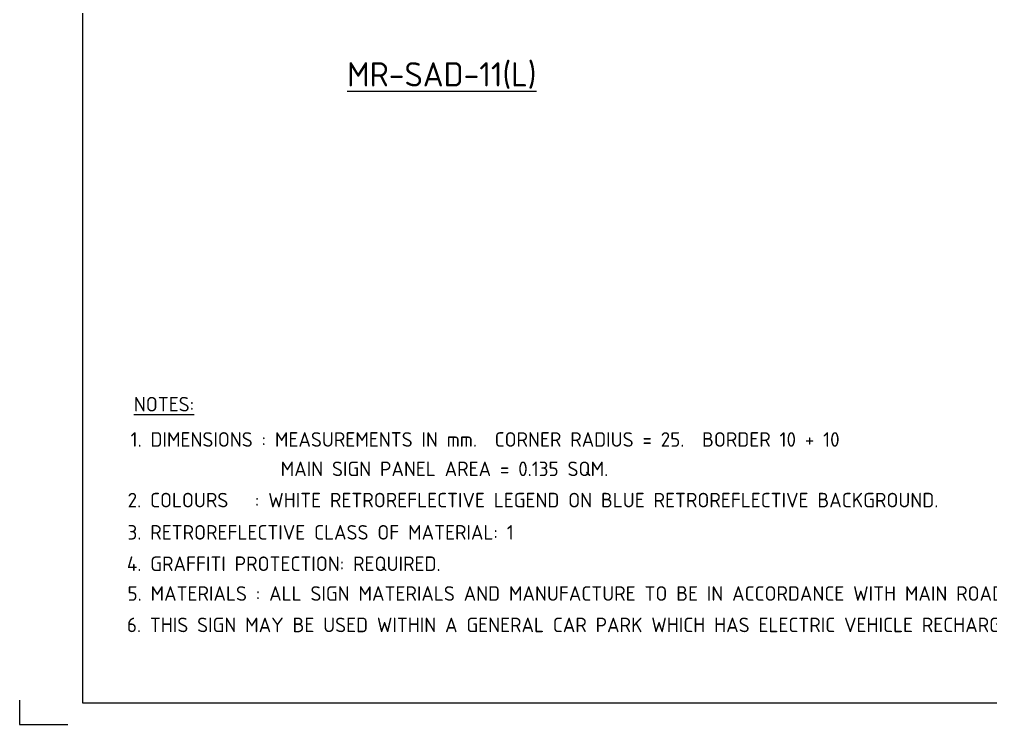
# Model space of a CAD drawing. Header units: millimetres. Extents: x 0 to 420, y 0 to 297.
# Drawn here: x 0 to 200.1, y 0 to 145.3 of the extents above; entities that cross this region are included whole.
import ezdxf
from ezdxf.enums import TextEntityAlignment as Align

# ---------------------------------------------------------------- set-up
doc = ezdxf.new("R2010")
doc.units = ezdxf.units.MM
doc.header["$MEASUREMENT"] = 0
for name, color, linetype in [('L50', 7, 'Continuous'), ('T25', 1, 'Continuous'), ('TBLK18', 4, 'Continuous'), ('TBLK25', 1, 'Continuous'), ('TBLK35', 3, 'Continuous'), ('TBLK50', 7, 'Continuous')]:
    doc.layers.add(name, color=color, linetype=linetype)
doc.styles.add('iso', font='iso3098b.shx')

# ---------------------------------------------------------------- blocks, each defined once
blk = doc.blocks.new('A3BBLK')
at = {"layer": 'TBLK25'}
for p, q in [((0, 5), (0, 0)), ((0, 0), (10, 0))]:
    blk.add_line(p, q, dxfattribs=at)
at = {"layer": 'TBLK50'}
for p, q in [((13, 292.5), (13, 4.5)), ((13, 4.5), (415.5, 4.5))]:
    blk.add_line(p, q, dxfattribs=at)
blk = doc.blocks.new('title block')
blk.add_blockref('A3BBLK', (0, 0))
at = {"layer": 'TBLK18', "style": 'iso'}
blk.add_attdef('MR_DIRECTORATE', text='', height=1.5, dxfattribs=at).set_placement((381.5, 67.12), align=Align.CENTER)
for tag, p in [('STREET_NAME', (355.51, 61.1)), ('SUBURB_POSTCODE', (388.49, 61.1)), ('TELEPHONE_NO.', (368.31, 58.84)), ('FAX_NO.', (393.56, 58.84))]:
    blk.add_attdef(tag, p, '', height=1.5, dxfattribs=at)
at = {"layer": 'TBLK25', "style": 'iso'}
for tag, height, p in [('MR_BRANCH', 2, (381.5, 64.2)), ('ROAD_SECTION', 1.75, (384.5, 29.16)), ('SLK', 1.75, (384.5, 26.11)), ('CHAINAGE', 1.75, (384.5, 19.21))]:
    blk.add_attdef(tag, text='', height=height, dxfattribs=at).set_placement(p, align=Align.CENTER)
for tag, p, height in [('FILE_NUMBER', (371.77, 53.24), 2.5), ('DESIGNED_/_DRAWN', (371.77, 48.49), 2), ('VERIFIED', (371.77, 43.49), 2), ('APPROVED', (371.77, 38.49), 2), ('LOCAL_AUTHORITY', (370.48, 16.73), 1.25)]:
    blk.add_attdef(tag, p, '', height=height, dxfattribs=at)
at = {"layer": 'TBLK35', "style": 'iso', "width": 0.9}
for tag, p in [('ROAD_PROJECT&NUMBER', (384.5, 32.23)), ('DRAWING_DESCRIPTION', (384.5, 22.29))]:
    blk.add_attdef(tag, text='', height=2.5, dxfattribs=at).set_placement(p, align=Align.CENTER)
at = {"layer": 'TBLK50', "style": 'iso'}
blk.add_attdef('DRG_NUMBER', (356.8, 6.02), '', height=5, dxfattribs=at)

msp = doc.modelspace()

# ---------------------------------------------------------------- block references
at = {"color": 1}
msp.add_blockref('title block', (0, 0), dxfattribs=at)

# ---------------------------------------------------------------- texts
at = {"layer": 'L50', "style": 'iso'}
msp.add_text('%%UMR-SAD-11(L)', height=5, dxfattribs=at).set_placement((67.5117, 131.4495))
at = {"layer": 'T25', "color": 3, "style": 'iso'}
for s, p in [('%%UNOTES:', (23.5846, 64.4981)), ('1. DIMENSIONS : MEASUREMENTS IN mm.  CORNER RADIUS = 25.  BORDER 10 + 10', (22.9118, 57.2317)), ('MAIN SIGN PANEL AREA = 0.135 SQM.', (53.8329, 51.1788)), ('2. COLOURS   : WHITE RETROREFLECTIVE LEGEND ON BLUE RETROREFLECTIVE BACKGROUND.', (22.2975, 44.7387)), ('3. RETROREFLECTIVE CLASS OF MATERIAL: 1', (22.2764, 38.0987)), ('4. GRAFFITI PROTECTION: REQUIRED.', (22.1419, 31.632)), ('5. MATERIALS : ALL SIGN MATERIALS AND MANUFACTURE TO BE IN ACCORDANCE WITH MAIN ROADS SPECIFICATION 601. ', (22.2764, 25.4971)), ('6. THIS SIGN MAY BE USED WITHIN A GENERAL CAR PARK WHICH HAS ELECTRIC VEHICLE RECHARGE BAYS TO DIRECT MOTORISTS TO THOSE BAYS.', (22.1419, 19.0304))]:
    msp.add_text(s, height=3, dxfattribs=at).set_placement(p)

doc.saveas('drawing.dxf')
